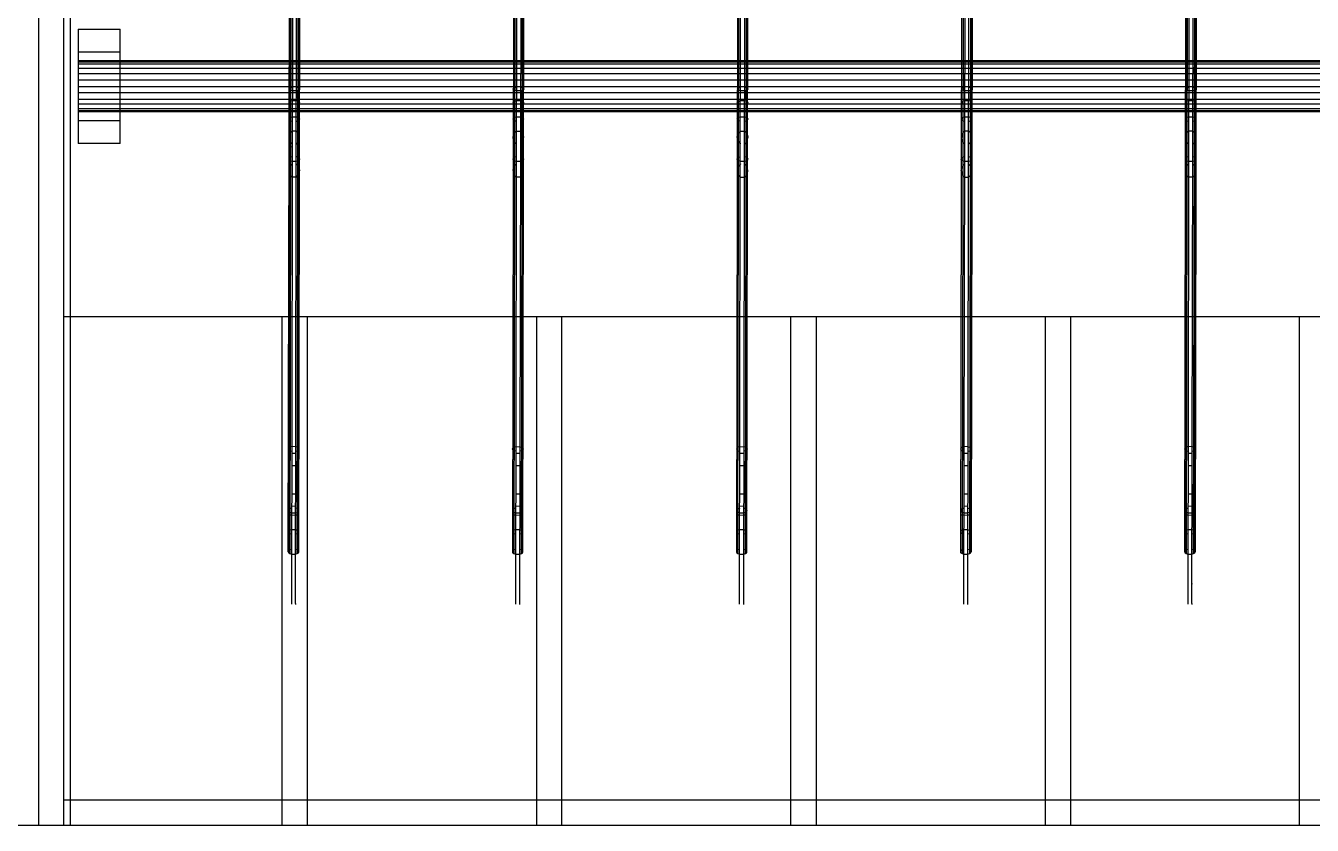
# Model space of a CAD drawing. Header units: inches. Extents: x 0 to 54693, y 0 to 31146.
# Drawn here: x 49649 to 50154, y 17643 to 17958 of the extents above; entities that cross this region are included whole.
import ezdxf

# ---------------------------------------------------------------- set-up
doc = ezdxf.new("R2010")
doc.units = ezdxf.units.IN
doc.header["$MEASUREMENT"] = 0
doc.layers.add('Added', color=3, linetype='Continuous')

msp = doc.modelspace()

# ---------------------------------------------------------------- linework, layer by layer
at = {"layer": 'Added', "linetype": 'Continuous', "lineweight": -2, "ltscale": 0.18}
for p, q in [((49653.53, 18243.35), (49653.53, 17643.35)), ((49663.53, 17643.35), (49663.53, 18243.35)), ((49665.94, 18224.35), (49665.94, 17643.35)), ((49753.71, 18140.19), (49752.94, 17730.21)), ((49754.58, 17730.5), (49755.35, 18139.88)), ((49841.79, 18140.19), (49841.03, 17730.21)), ((49843.44, 18140.18), (49842.67, 17730.2)), ((49929.11, 17730.21), (49929.88, 18140.19)), ((49930.76, 17730.2), (49931.53, 18140.18)), ((50017.97, 18140.19), (50017.2, 17730.21)), ((50018.85, 17730.2), (50019.62, 18140.18)), ((50106.06, 18140.19), (50105.29, 17730.21)), ((50106.94, 17730.5), (50107.7, 18140.18)), ((49751.74, 17750.87), (49752.43, 18114.77)), ((49752.58, 18115.08), (49751.89, 17750.48)), ((49753.01, 18115.36), (49752.32, 17750.14)), ((49755.27, 17750.13), (49755.96, 18115.34)), ((49755.7, 17750.46), (49756.39, 18115.06)), ((49755.86, 17750.85), (49756.54, 18114.75)), ((49840.51, 18114.77), (49839.83, 17750.87)), ((49839.98, 17750.48), (49840.66, 18115.08)), ((49841.09, 18115.36), (49840.41, 17750.14)), ((49843.36, 17750.13), (49844.05, 18115.34)), ((49843.79, 17750.46), (49844.48, 18115.06)), ((49843.94, 17750.85), (49844.63, 18114.75)), ((49928.6, 18114.77), (49927.92, 17750.87)), ((49928.75, 18115.08), (49928.07, 17750.48)), ((49928.5, 17750.14), (49929.18, 18115.36)), ((49931.45, 17750.13), (49932.14, 18115.34)), ((49932.56, 18115.06), (49931.88, 17750.46)), ((49932.03, 17750.85), (49932.71, 18114.75)), ((50016.69, 18114.77), (50016.01, 17750.87)), ((50016.16, 17750.48), (50016.84, 18115.08)), ((50017.27, 18115.36), (50016.59, 17750.14)), ((50020.22, 18115.34), (50019.54, 17750.13)), ((50019.97, 17750.46), (50020.65, 18115.06)), ((50020.8, 18114.75), (50020.12, 17750.85)), ((50104.1, 17750.87), (50104.78, 18114.77)), ((50104.24, 17750.48), (50104.93, 18115.08)), ((50105.36, 18115.36), (50104.67, 17750.14)), ((50107.63, 17750.13), (50108.31, 18115.34)), ((50108.06, 17750.46), (50108.74, 18115.06)), ((50108.89, 18114.75), (50108.21, 17750.85)), ((49669.15, 17956.35), (49669.15, 17911.35)), ((49669.15, 17956.35), (49685.6, 17956.35)), ((49685.6, 17911.35), (49685.6, 17956.35)), ((49669.15, 17947.35), (49685.6, 17947.35)), ((50623.29, 17943.85), (49669.15, 17943.85)), ((49669.15, 17943.51), (50623.29, 17943.51)), ((50623.29, 17942.51), (49669.15, 17942.51)), ((50623.29, 17940.92), (49669.15, 17940.92)), ((49669.15, 17938.85), (50623.29, 17938.85)), ((49669.15, 17936.44), (50623.29, 17936.44)), ((49669.15, 17933.85), (50623.29, 17933.85)), ((49752.23, 17933.11), (49752.66, 17933.37)), ((49752.66, 17933.37), (49753.32, 17933.56)), ((49754.96, 17933.55), (49755.62, 17933.36)), ((49755.62, 17933.36), (49756.05, 17933.09)), ((49840.32, 17933.11), (49840.75, 17933.37)), ((49840.75, 17933.37), (49841.41, 17933.56)), ((49843.05, 17933.55), (49843.71, 17933.36)), ((49843.71, 17933.36), (49844.14, 17933.09)), ((49928.41, 17933.11), (49928.84, 17933.37)), ((49928.84, 17933.37), (49929.5, 17933.56)), ((49931.14, 17933.55), (49931.79, 17933.36)), ((49931.79, 17933.36), (49932.22, 17933.09)), ((50016.5, 17933.11), (50016.93, 17933.37)), ((50016.93, 17933.37), (50017.58, 17933.56)), ((50019.23, 17933.55), (50019.88, 17933.36)), ((50019.88, 17933.36), (50020.31, 17933.09)), ((50104.59, 17933.11), (50105.02, 17933.37)), ((50105.02, 17933.37), (50105.67, 17933.56)), ((50107.32, 17933.55), (50107.97, 17933.36)), ((50107.97, 17933.36), (50108.4, 17933.09)), ((50623.29, 17931.26), (49669.15, 17931.26)), ((49669.15, 17928.85), (50623.29, 17928.85)), ((49752.08, 17932.81), (49752.23, 17933.11)), ((49752.23, 17932.51), (49752.08, 17932.81)), ((49752.66, 17932.25), (49752.23, 17932.51)), ((49753.32, 17932.05), (49752.66, 17932.25)), ((49754.96, 17932.04), (49753.32, 17932.05)), ((49755.62, 17932.23), (49754.96, 17932.04)), ((49756.05, 17932.49), (49755.62, 17932.23)), ((49756.05, 17933.09), (49756.2, 17932.79)), ((49756.2, 17932.79), (49756.05, 17932.49)), ((49840.17, 17932.81), (49840.32, 17933.11)), ((49840.32, 17932.51), (49840.17, 17932.81)), ((49840.75, 17932.25), (49840.32, 17932.51)), ((49841.4, 17932.05), (49840.75, 17932.25)), ((49843.05, 17932.04), (49841.4, 17932.05)), ((49843.7, 17932.23), (49843.05, 17932.04)), ((49844.13, 17932.49), (49843.7, 17932.23)), ((49844.28, 17932.79), (49844.13, 17932.49)), ((49844.14, 17933.09), (49844.28, 17932.79)), ((49928.26, 17932.81), (49928.41, 17933.11)), ((49928.41, 17932.51), (49928.26, 17932.81)), ((49928.84, 17932.25), (49928.41, 17932.51)), ((49929.49, 17932.05), (49928.84, 17932.25)), ((49931.14, 17932.04), (49929.49, 17932.05)), ((49931.79, 17932.23), (49931.14, 17932.04)), ((49932.22, 17932.49), (49931.79, 17932.23)), ((49932.22, 17933.09), (49932.37, 17932.79)), ((49932.37, 17932.79), (49932.22, 17932.49)), ((50016.35, 17932.81), (50016.5, 17933.11)), ((50016.5, 17932.51), (50016.35, 17932.81)), ((50016.93, 17932.25), (50016.5, 17932.51)), ((50017.58, 17932.05), (50016.93, 17932.25)), ((50019.23, 17932.04), (50017.58, 17932.05)), ((50019.88, 17932.23), (50019.23, 17932.04)), ((50020.31, 17932.49), (50019.88, 17932.23)), ((50020.31, 17933.09), (50020.46, 17932.79)), ((50020.46, 17932.79), (50020.31, 17932.49)), ((50104.44, 17932.81), (50104.59, 17933.11)), ((50104.59, 17932.51), (50104.44, 17932.81)), ((50105.01, 17932.25), (50104.59, 17932.51)), ((50105.67, 17932.05), (50105.01, 17932.25)), ((50107.31, 17932.04), (50105.67, 17932.05)), ((50107.97, 17932.23), (50107.31, 17932.04)), ((50108.4, 17932.49), (50107.97, 17932.23)), ((50108.4, 17933.09), (50108.55, 17932.79)), ((50108.55, 17932.79), (50108.4, 17932.49)), ((50623.29, 17926.78), (49669.15, 17926.78)), ((49669.15, 17925.19), (50623.29, 17925.19)), ((50623.29, 17924.19), (49669.15, 17924.19)), ((50623.29, 17923.85), (49669.15, 17923.85)), ((49752.07, 17927.48), (49752.22, 17927.79)), ((49752.22, 17927.16), (49752.07, 17927.48)), ((49752.22, 17927.79), (49752.65, 17928.07)), ((49752.65, 17926.88), (49752.22, 17927.16)), ((49752.65, 17928.07), (49753.31, 17928.26)), ((49753.31, 17926.67), (49752.65, 17926.88)), ((49753.31, 17928.26), (49754.95, 17928.26)), ((49754.95, 17928.26), (49755.61, 17928.05)), ((49755.61, 17926.86), (49754.95, 17926.66)), ((49755.61, 17928.05), (49756.04, 17927.77)), ((49756.04, 17927.14), (49755.61, 17926.86)), ((49756.04, 17927.77), (49756.19, 17927.45)), ((49756.19, 17927.45), (49756.04, 17927.14)), ((49840.16, 17927.48), (49840.31, 17927.79)), ((49840.31, 17927.16), (49840.16, 17927.48)), ((49840.31, 17927.79), (49840.74, 17928.07)), ((49840.74, 17926.88), (49840.31, 17927.16)), ((49840.74, 17928.07), (49841.4, 17928.26)), ((49841.39, 17926.67), (49840.74, 17926.88)), ((49841.4, 17928.26), (49843.04, 17928.26)), ((49843.04, 17928.26), (49843.7, 17928.05)), ((49843.69, 17926.86), (49843.04, 17926.66)), ((49844.12, 17927.14), (49843.69, 17926.86)), ((49843.7, 17928.05), (49844.13, 17927.77)), ((49844.27, 17927.45), (49844.12, 17927.14)), ((49844.13, 17927.77), (49844.27, 17927.45)), ((49928.25, 17927.48), (49928.4, 17927.79)), ((49928.4, 17927.16), (49928.25, 17927.48)), ((49928.4, 17927.79), (49928.83, 17928.07)), ((49928.83, 17926.88), (49928.4, 17927.16)), ((49928.83, 17928.07), (49929.49, 17928.26)), ((49929.48, 17926.67), (49928.83, 17926.88)), ((49929.49, 17928.26), (49931.13, 17928.26)), ((49931.13, 17928.26), (49931.78, 17928.05)), ((49931.78, 17926.86), (49931.13, 17926.66)), ((49931.78, 17928.05), (49932.21, 17927.77)), ((49932.21, 17927.14), (49931.78, 17926.86)), ((49932.21, 17927.77), (49932.36, 17927.45)), ((49932.36, 17927.45), (49932.21, 17927.14)), ((50016.34, 17927.48), (50016.49, 17927.79)), ((50016.49, 17927.16), (50016.34, 17927.48)), ((50016.49, 17927.79), (50016.92, 17928.07)), ((50016.92, 17926.88), (50016.49, 17927.16)), ((50016.92, 17928.07), (50017.57, 17928.26)), ((50017.57, 17926.67), (50016.92, 17926.88)), ((50017.57, 17928.26), (50019.22, 17928.26)), ((50019.22, 17928.26), (50019.87, 17928.05)), ((50019.87, 17926.86), (50019.22, 17926.66)), ((50019.87, 17928.05), (50020.3, 17927.77)), ((50020.3, 17927.14), (50019.87, 17926.86)), ((50020.3, 17927.77), (50020.45, 17927.45)), ((50020.45, 17927.45), (50020.3, 17927.14)), ((50104.43, 17927.48), (50104.58, 17927.79)), ((50104.58, 17927.16), (50104.43, 17927.48)), ((50104.58, 17927.79), (50105.01, 17928.07)), ((50105, 17926.88), (50104.58, 17927.16)), ((50105.66, 17926.67), (50105, 17926.88)), ((50105.01, 17928.07), (50105.66, 17928.26)), ((50105.66, 17928.26), (50107.31, 17928.26)), ((50107.96, 17926.86), (50107.3, 17926.66)), ((50107.31, 17928.26), (50107.96, 17928.05)), ((50107.96, 17928.05), (50108.39, 17927.77)), ((50108.39, 17927.14), (50107.96, 17926.86)), ((50108.39, 17927.77), (50108.54, 17927.45)), ((50108.54, 17927.45), (50108.39, 17927.14)), ((49685.6, 17920.35), (49669.15, 17920.35)), ((49752.06, 17921), (49752.21, 17921.36)), ((49752.21, 17920.64), (49752.06, 17921)), ((49752.21, 17921.36), (49752.64, 17921.68)), ((49752.64, 17920.32), (49752.21, 17920.64)), ((49752.64, 17921.68), (49753.3, 17921.9)), ((49753.29, 17920.09), (49752.64, 17920.32)), ((49753.3, 17921.9), (49754.94, 17921.89)), ((49754.94, 17921.89), (49755.6, 17921.66)), ((49755.59, 17920.31), (49754.94, 17920.08)), ((49756.02, 17920.62), (49755.59, 17920.31)), ((49755.6, 17921.66), (49756.03, 17921.34)), ((49756.17, 17920.98), (49756.02, 17920.62)), ((49756.03, 17921.34), (49756.17, 17920.98)), ((49840.15, 17921), (49840.3, 17921.36)), ((49840.3, 17920.64), (49840.15, 17921)), ((49840.3, 17921.36), (49840.73, 17921.68)), ((49840.73, 17920.32), (49840.3, 17920.64)), ((49840.73, 17921.68), (49841.39, 17921.9)), ((49841.38, 17920.09), (49840.73, 17920.32)), ((49841.39, 17921.9), (49843.03, 17921.89)), ((49843.03, 17921.89), (49843.68, 17921.66)), ((49843.68, 17920.31), (49843.03, 17920.08)), ((49843.68, 17921.66), (49844.11, 17921.34)), ((49844.11, 17920.62), (49843.68, 17920.31)), ((49844.11, 17921.34), (49844.26, 17920.98)), ((49844.26, 17920.98), (49844.11, 17920.62)), ((49928.24, 17921), (49928.39, 17921.36)), ((49928.39, 17920.64), (49928.24, 17921)), ((49928.39, 17921.36), (49928.82, 17921.68)), ((49928.82, 17920.32), (49928.39, 17920.64)), ((49928.82, 17921.68), (49929.47, 17921.9)), ((49929.47, 17920.09), (49928.82, 17920.32)), ((49929.47, 17921.9), (49931.12, 17921.89)), ((49931.12, 17921.89), (49931.77, 17921.66)), ((49931.77, 17920.31), (49931.12, 17920.08)), ((49931.77, 17921.66), (49932.2, 17921.34)), ((49932.2, 17920.62), (49931.77, 17920.31)), ((49932.2, 17921.34), (49932.35, 17920.98)), ((49932.35, 17920.98), (49932.2, 17920.62)), ((50016.33, 17921), (50016.48, 17921.36)), ((50016.48, 17920.64), (50016.33, 17921)), ((50016.48, 17921.36), (50016.91, 17921.68)), ((50016.9, 17920.32), (50016.48, 17920.64)), ((50017.56, 17920.09), (50016.9, 17920.32)), ((50016.91, 17921.68), (50017.56, 17921.9)), ((50017.56, 17921.9), (50019.21, 17921.89)), ((50019.86, 17920.31), (50019.2, 17920.08)), ((50019.21, 17921.89), (50019.86, 17921.66)), ((50019.86, 17921.66), (50020.29, 17921.34)), ((50020.29, 17920.62), (50019.86, 17920.31)), ((50020.29, 17921.34), (50020.44, 17920.98)), ((50020.44, 17920.98), (50020.29, 17920.62)), ((50104.41, 17921), (50104.56, 17921.36)), ((50104.56, 17920.64), (50104.41, 17921)), ((50104.56, 17921.36), (50104.99, 17921.68)), ((50104.99, 17920.32), (50104.56, 17920.64)), ((50104.99, 17921.68), (50105.65, 17921.9)), ((50105.65, 17920.09), (50104.99, 17920.32)), ((50105.65, 17921.9), (50107.29, 17921.89)), ((50107.29, 17921.89), (50107.95, 17921.66)), ((50107.95, 17920.31), (50107.29, 17920.08)), ((50107.95, 17921.66), (50108.38, 17921.34)), ((50108.38, 17920.62), (50107.95, 17920.31)), ((50108.38, 17921.34), (50108.53, 17920.98)), ((50108.53, 17920.98), (50108.38, 17920.62)), ((49752.05, 17913.71), (49752.2, 17914.71)), ((49752.2, 17912.71), (49752.05, 17913.71)), ((49752.63, 17915.57), (49752.2, 17914.71)), ((49753.29, 17916.2), (49752.63, 17915.57)), ((49754.93, 17916.19), (49753.29, 17916.2)), ((49755.58, 17915.56), (49754.93, 17916.19)), ((49756.01, 17914.69), (49755.58, 17915.56)), ((49756.16, 17913.69), (49756.01, 17914.69)), ((49756.01, 17912.69), (49756.16, 17913.69)), ((49840.14, 17913.71), (49840.29, 17914.71)), ((49840.28, 17912.71), (49840.14, 17913.71)), ((49840.72, 17915.57), (49840.29, 17914.71)), ((49841.37, 17916.2), (49840.72, 17915.57)), ((49841.37, 17916.2), (49843.02, 17916.19)), ((49843.67, 17915.56), (49843.02, 17916.19)), ((49844.1, 17914.69), (49843.67, 17915.56)), ((49844.1, 17914.69), (49844.25, 17913.69)), ((49844.1, 17912.69), (49844.25, 17913.69)), ((49928.22, 17913.71), (49928.38, 17914.71)), ((49928.22, 17913.71), (49928.37, 17912.71)), ((49928.38, 17914.71), (49928.81, 17915.57)), ((49929.46, 17916.2), (49928.81, 17915.57)), ((49929.46, 17916.2), (49931.11, 17916.19)), ((49931.11, 17916.19), (49931.76, 17915.56)), ((49931.76, 17915.56), (49932.19, 17914.69)), ((49932.19, 17914.69), (49932.34, 17913.69)), ((49932.19, 17912.69), (49932.34, 17913.69)), ((50016.46, 17914.71), (50016.31, 17913.71)), ((50016.46, 17912.71), (50016.31, 17913.71)), ((50016.9, 17915.57), (50016.46, 17914.71)), ((50017.55, 17916.2), (50016.9, 17915.57)), ((50019.2, 17916.19), (50017.55, 17916.2)), ((50019.85, 17915.56), (50019.2, 17916.19)), ((50019.85, 17915.56), (50020.28, 17914.69)), ((50020.27, 17912.69), (50020.42, 17913.69)), ((50020.42, 17913.69), (50020.28, 17914.69)), ((50104.4, 17913.71), (50104.55, 17914.71)), ((50104.4, 17913.71), (50104.55, 17912.71)), ((50104.55, 17914.71), (50104.98, 17915.57)), ((50104.98, 17915.57), (50105.64, 17916.2)), ((50107.28, 17916.19), (50105.64, 17916.2)), ((50107.94, 17915.56), (50107.28, 17916.19)), ((50107.94, 17915.56), (50108.37, 17914.69)), ((50108.36, 17912.69), (50108.51, 17913.69)), ((50108.37, 17914.69), (50108.51, 17913.69)), ((49685.6, 17911.35), (49669.15, 17911.35)), ((49752.62, 17911.84), (49752.2, 17912.71)), ((49752.62, 17911.84), (49753.28, 17911.2)), ((49753.28, 17911.2), (49753.28, 17911.46)), ((49753.28, 17910), (49753.28, 17910.19)), ((49754.92, 17911.19), (49755.58, 17911.82)), ((49755.58, 17911.82), (49754.92, 17911.19)), ((49755.58, 17911.82), (49756.01, 17912.69)), ((49840.28, 17912.71), (49840.71, 17911.84)), ((49841.37, 17911.2), (49840.71, 17911.84)), ((49843.67, 17911.82), (49843.01, 17911.19)), ((49843.67, 17911.82), (49844.1, 17912.69)), ((49844.1, 17912.69), (49843.67, 17911.82)), ((49928.37, 17912.71), (49928.8, 17911.84)), ((49928.8, 17911.84), (49929.45, 17911.2)), ((49929.45, 17911.2), (49929.45, 17911.46)), ((49931.1, 17911.19), (49931.75, 17911.82)), ((49931.75, 17911.82), (49932.19, 17912.69)), ((50016.89, 17911.84), (50016.46, 17912.71)), ((50017.54, 17911.2), (50016.89, 17911.84)), ((50017.54, 17911.2), (50017.54, 17911.46)), ((50019.19, 17911.19), (50019.84, 17911.82)), ((50020.27, 17912.69), (50019.84, 17911.82)), ((50104.55, 17912.71), (50104.98, 17911.84)), ((50104.98, 17911.84), (50105.63, 17911.2)), ((50105.63, 17911.4), (50105.63, 17911.2)), ((50107.27, 17911.19), (50107.93, 17911.82)), ((50108.36, 17912.69), (50107.93, 17911.82)), ((49752.03, 17905.27), (49752.18, 17905.68)), ((49752.18, 17904.86), (49752.03, 17905.27)), ((49752.18, 17905.68), (49752.61, 17906.03)), ((49752.61, 17904.51), (49752.18, 17904.86)), ((49752.61, 17906.03), (49753.27, 17906.29)), ((49753.26, 17904.25), (49752.61, 17904.51)), ((49753.26, 17903.2), (49752.61, 17902.57)), ((49754.91, 17904.24), (49753.26, 17904.25)), ((49753.26, 17903.37), (49753.26, 17903.2)), ((49754.91, 17906.28), (49755.57, 17906.02)), ((49755.56, 17904.49), (49754.91, 17904.24)), ((49754.91, 17903.19), (49755.56, 17902.56)), ((49755.99, 17904.84), (49755.56, 17904.49)), ((49755.57, 17906.02), (49756, 17905.66)), ((49756.14, 17905.25), (49755.99, 17904.84)), ((49756, 17905.66), (49756.14, 17905.25)), ((49840.12, 17905.27), (49840.27, 17905.68)), ((49840.27, 17904.86), (49840.12, 17905.27)), ((49840.27, 17905.68), (49840.7, 17906.03)), ((49840.7, 17904.51), (49840.27, 17904.86)), ((49840.69, 17902.57), (49841.35, 17903.2)), ((49840.7, 17906.03), (49841.36, 17906.29)), ((49841.35, 17904.25), (49840.7, 17904.51)), ((49843, 17904.24), (49841.35, 17904.25)), ((49843, 17906.28), (49843.65, 17906.02)), ((49843.65, 17904.49), (49843, 17904.24)), ((49843, 17903.19), (49843.65, 17902.56)), ((49843.65, 17906.02), (49844.08, 17905.66)), ((49844.08, 17904.84), (49843.65, 17904.49)), ((49844.08, 17905.66), (49844.23, 17905.25)), ((49844.23, 17905.25), (49844.08, 17904.84)), ((49928.21, 17905.27), (49928.36, 17905.68)), ((49928.36, 17904.86), (49928.21, 17905.27)), ((49928.36, 17905.68), (49928.79, 17906.03)), ((49928.79, 17904.51), (49928.36, 17904.86)), ((49928.78, 17902.57), (49929.44, 17903.2)), ((49928.79, 17906.03), (49929.44, 17906.29)), ((49929.44, 17904.25), (49928.79, 17904.51)), ((49931.09, 17904.24), (49929.44, 17904.25)), ((49929.44, 17903.37), (49929.44, 17903.2)), ((49931.74, 17902.56), (49931.08, 17903.19)), ((49931.09, 17906.28), (49931.74, 17906.02)), ((49931.74, 17904.49), (49931.09, 17904.24)), ((49931.74, 17906.02), (49932.17, 17905.66)), ((49932.17, 17904.84), (49931.74, 17904.49)), ((49932.17, 17905.66), (49932.32, 17905.25)), ((49932.32, 17905.25), (49932.17, 17904.84)), ((50016.3, 17905.27), (50016.45, 17905.68)), ((50016.45, 17904.86), (50016.3, 17905.27)), ((50016.45, 17905.68), (50016.88, 17906.03)), ((50016.87, 17904.51), (50016.45, 17904.86)), ((50017.53, 17904.25), (50016.87, 17904.51)), ((50016.87, 17902.57), (50017.53, 17903.2)), ((50016.88, 17906.03), (50017.53, 17906.29)), ((50019.17, 17904.24), (50017.53, 17904.25)), ((50017.53, 17903.37), (50017.53, 17903.2)), ((50019.83, 17904.49), (50019.17, 17904.24)), ((50019.82, 17902.56), (50019.17, 17903.19)), ((50019.18, 17906.28), (50019.83, 17906.02)), ((50019.83, 17906.02), (50020.26, 17905.66)), ((50020.26, 17904.84), (50019.83, 17904.49)), ((50020.26, 17905.66), (50020.41, 17905.25)), ((50020.41, 17905.25), (50020.26, 17904.84)), ((50104.39, 17905.27), (50104.54, 17905.68)), ((50104.53, 17904.86), (50104.39, 17905.27)), ((50104.96, 17904.51), (50104.53, 17904.86)), ((50104.54, 17905.68), (50104.97, 17906.03)), ((50105.62, 17904.25), (50104.96, 17904.51)), ((50104.96, 17902.57), (50105.61, 17903.2)), ((50104.97, 17906.03), (50105.62, 17906.29)), ((50107.26, 17904.24), (50105.62, 17904.25)), ((50107.92, 17904.49), (50107.26, 17904.24)), ((50107.26, 17903.19), (50107.26, 17903.36)), ((50107.91, 17902.56), (50107.26, 17903.19)), ((50107.27, 17906.28), (50107.92, 17906.02)), ((50107.92, 17906.02), (50108.35, 17905.66)), ((50108.35, 17904.84), (50107.92, 17904.49)), ((50108.35, 17905.66), (50108.5, 17905.25)), ((50108.5, 17905.25), (50108.35, 17904.84)), ((49752.02, 17900.71), (49752.18, 17901.71)), ((49752.02, 17900.71), (49752.17, 17899.71)), ((49752.6, 17898.84), (49752.17, 17899.71)), ((49752.61, 17902.57), (49752.18, 17901.71)), ((49753.25, 17898.2), (49752.6, 17898.84)), ((49754.9, 17898.19), (49753.25, 17898.2)), ((49754.9, 17898.19), (49755.55, 17898.82)), ((49755.98, 17899.69), (49755.55, 17898.82)), ((49755.99, 17901.69), (49755.56, 17902.56)), ((49755.98, 17899.69), (49756.14, 17900.69)), ((49755.99, 17901.69), (49756.14, 17900.69)), ((49840.11, 17900.71), (49840.26, 17901.71)), ((49840.11, 17900.71), (49840.26, 17899.71)), ((49840.69, 17902.57), (49840.26, 17901.71)), ((49840.69, 17898.84), (49840.26, 17899.71)), ((49840.69, 17898.84), (49841.34, 17898.2)), ((49842.99, 17898.19), (49841.34, 17898.2)), ((49843.64, 17898.82), (49842.99, 17898.19)), ((49844.07, 17899.69), (49843.64, 17898.82)), ((49843.64, 17898.82), (49844.07, 17899.69)), ((49844.08, 17901.69), (49843.65, 17902.56)), ((49844.07, 17899.69), (49844.22, 17900.69)), ((49844.22, 17900.69), (49844.08, 17901.69)), ((49928.35, 17901.71), (49928.2, 17900.71)), ((49928.2, 17900.71), (49928.35, 17899.71)), ((49928.78, 17902.57), (49928.35, 17901.71)), ((49928.78, 17898.84), (49928.35, 17899.71)), ((49928.78, 17898.84), (49929.43, 17898.2)), ((49929.43, 17898.2), (49931.07, 17898.19)), ((49931.07, 17898.19), (49931.73, 17898.82)), ((49932.16, 17899.69), (49931.73, 17898.82)), ((49931.73, 17898.82), (49932.16, 17899.69)), ((49931.74, 17902.56), (49932.16, 17901.69)), ((49932.16, 17901.69), (49932.31, 17900.69)), ((49932.31, 17900.69), (49932.16, 17899.69)), ((50016.29, 17900.71), (50016.44, 17901.71)), ((50016.29, 17900.71), (50016.44, 17899.71)), ((50016.87, 17902.57), (50016.44, 17901.71)), ((50016.86, 17898.84), (50016.44, 17899.71)), ((50017.52, 17898.2), (50016.86, 17898.84)), ((50017.52, 17898.2), (50019.16, 17898.19)), ((50019.16, 17898.19), (50019.82, 17898.82)), ((50020.25, 17901.69), (50019.82, 17902.56)), ((50019.82, 17898.82), (50020.25, 17899.69)), ((50020.25, 17901.69), (50020.4, 17900.69)), ((50020.25, 17899.69), (50020.4, 17900.69)), ((50104.53, 17901.71), (50104.38, 17900.71)), ((50104.38, 17900.71), (50104.52, 17899.71)), ((50104.95, 17898.84), (50104.52, 17899.71)), ((50104.53, 17901.71), (50104.96, 17902.57)), ((50104.95, 17898.84), (50105.61, 17898.2)), ((50107.25, 17898.19), (50105.61, 17898.2)), ((50107.91, 17898.82), (50107.25, 17898.19)), ((50108.34, 17901.69), (50107.91, 17902.56)), ((50108.34, 17899.69), (50107.91, 17898.82)), ((50108.49, 17900.69), (50108.34, 17901.69)), ((50108.49, 17900.69), (50108.34, 17899.69)), ((49663.53, 17843.35), (50643.23, 17843.35)), ((49749.26, 17843.35), (49749.26, 17643.35)), ((49759.26, 17643.35), (49759.26, 17843.35)), ((49849.26, 17843.35), (49849.26, 17643.35)), ((49859.26, 17643.35), (49859.26, 17843.35)), ((49949.26, 17643.35), (49949.26, 17843.35)), ((49959.26, 17843.35), (49959.26, 17643.35)), ((50049.26, 17843.35), (50049.26, 17643.35)), ((50059.26, 17843.35), (50059.26, 17643.35)), ((50149.26, 17643.35), (50149.26, 17843.35)), ((49751.97, 17791.66), (49752.4, 17791.98)), ((49753.05, 17792.2), (49752.4, 17791.98)), ((49754.7, 17792.19), (49753.05, 17792.2)), ((49755.35, 17791.96), (49754.7, 17792.19)), ((49755.35, 17791.96), (49755.78, 17791.64)), ((49840.49, 17791.98), (49840.06, 17791.66)), ((49840.49, 17791.98), (49841.14, 17792.2)), ((49841.14, 17792.2), (49842.79, 17792.19)), ((49842.79, 17792.19), (49843.44, 17791.96)), ((49843.44, 17791.96), (49843.87, 17791.64)), ((49928.15, 17791.66), (49928.58, 17791.98)), ((49929.23, 17792.2), (49928.58, 17791.98)), ((49929.23, 17792.2), (49930.88, 17792.19)), ((49931.53, 17791.96), (49930.88, 17792.19)), ((49931.96, 17791.64), (49931.53, 17791.96)), ((50016.23, 17791.66), (50016.66, 17791.98)), ((50017.32, 17792.2), (50016.66, 17791.98)), ((50018.96, 17792.19), (50017.32, 17792.2)), ((50018.96, 17792.19), (50019.62, 17791.96)), ((50020.05, 17791.64), (50019.62, 17791.96)), ((50104.32, 17791.66), (50104.75, 17791.98)), ((50105.41, 17792.2), (50104.75, 17791.98)), ((50107.05, 17792.19), (50105.41, 17792.2)), ((50107.71, 17791.96), (50107.05, 17792.19)), ((50108.13, 17791.64), (50107.71, 17791.96)), ((49751.82, 17791.3), (49751.97, 17791.66)), ((49751.97, 17791.66), (49751.82, 17791.3)), ((49751.82, 17791.3), (49751.97, 17790.94)), ((49752.4, 17790.62), (49751.97, 17790.94)), ((49752.4, 17790.62), (49753.05, 17790.39)), ((49753.05, 17789.67), (49754.69, 17789.66)), ((49754.7, 17790.38), (49755.35, 17790.61)), ((49755.35, 17790.61), (49755.78, 17790.92)), ((49755.93, 17791.28), (49755.78, 17791.64)), ((49755.93, 17791.28), (49755.78, 17790.92)), ((49755.78, 17790.92), (49755.93, 17791.28)), ((49839.91, 17791.3), (49840.06, 17791.66)), ((49840.06, 17790.94), (49839.91, 17791.3)), ((49840.06, 17790.94), (49840.48, 17790.62)), ((49841.14, 17790.39), (49840.48, 17790.62)), ((49841.14, 17789.67), (49842.78, 17789.66)), ((49843.44, 17790.61), (49842.78, 17790.38)), ((49843.87, 17790.92), (49843.44, 17790.61)), ((49844.02, 17791.28), (49843.87, 17791.64)), ((49844.02, 17791.28), (49843.87, 17790.92)), ((49843.87, 17790.92), (49844.02, 17791.28)), ((49928, 17791.3), (49928.15, 17791.66)), ((49928.14, 17790.94), (49928, 17791.3)), ((49928.57, 17790.62), (49928.14, 17790.94)), ((49928.57, 17790.62), (49929.23, 17790.39)), ((49929.23, 17789.67), (49930.87, 17789.66)), ((49931.53, 17790.61), (49930.87, 17790.38)), ((49931.53, 17790.61), (49931.96, 17790.92)), ((49931.96, 17791.64), (49932.11, 17791.28)), ((49932.11, 17791.28), (49931.96, 17790.92)), ((50016.08, 17791.3), (50016.23, 17791.66)), ((50016.23, 17790.94), (50016.08, 17791.3)), ((50016.66, 17790.62), (50016.23, 17790.94)), ((50016.66, 17790.62), (50017.32, 17790.39)), ((50017.31, 17789.67), (50018.96, 17789.66)), ((50018.96, 17790.38), (50019.61, 17790.61)), ((50020.05, 17790.92), (50019.61, 17790.61)), ((50020.2, 17791.28), (50020.05, 17791.64)), ((50020.2, 17791.28), (50020.05, 17790.92)), ((50020.05, 17790.92), (50020.2, 17791.28)), ((50104.17, 17791.3), (50104.32, 17791.66)), ((50104.32, 17791.66), (50104.17, 17791.3)), ((50104.32, 17790.94), (50104.17, 17791.3)), ((50104.32, 17790.94), (50104.75, 17790.62)), ((50104.75, 17790.62), (50105.4, 17790.39)), ((50105.4, 17789.67), (50107.05, 17789.66)), ((50107.05, 17790.38), (50107.7, 17790.61)), ((50108.13, 17790.92), (50107.7, 17790.61)), ((50108.13, 17791.64), (50108.28, 17791.28)), ((50108.13, 17790.92), (50108.28, 17791.28)), ((49754.68, 17784.69), (49753.04, 17784.7)), ((49842.77, 17784.69), (49841.13, 17784.7)), ((49930.86, 17784.69), (49929.22, 17784.7)), ((50018.95, 17784.69), (50017.3, 17784.7)), ((50107.04, 17784.69), (50105.39, 17784.7)), ((49753.02, 17773.7), (49754.66, 17773.69)), ((49841.11, 17773.7), (49842.75, 17773.69)), ((49929.2, 17773.7), (49930.84, 17773.69)), ((50017.28, 17773.7), (50018.93, 17773.69)), ((50105.37, 17773.7), (50107.02, 17773.69)), ((49751.92, 17767.48), (49751.77, 17767.11)), ((49751.77, 17767.11), (49751.92, 17766.75)), ((49752.35, 17767.79), (49751.92, 17767.48)), ((49751.92, 17766.75), (49752.35, 17766.43)), ((49753.01, 17768.01), (49752.35, 17767.79)), ((49752.35, 17766.43), (49753.01, 17766.2)), ((49754.66, 17768.73), (49753.01, 17768.74)), ((49755.31, 17767.77), (49754.65, 17768)), ((49755.74, 17767.46), (49755.31, 17767.77)), ((49755.31, 17766.42), (49755.74, 17766.73)), ((49755.89, 17767.09), (49755.74, 17767.46)), ((49755.74, 17766.73), (49755.89, 17767.09)), ((49840.01, 17767.48), (49839.86, 17767.11)), ((49839.86, 17767.11), (49840.01, 17766.75)), ((49840.44, 17767.79), (49840.01, 17767.48)), ((49840.01, 17766.75), (49840.44, 17766.43)), ((49841.1, 17768.01), (49840.44, 17767.79)), ((49840.44, 17766.43), (49841.09, 17766.2)), ((49842.74, 17768.73), (49841.1, 17768.74)), ((49843.4, 17767.77), (49842.74, 17768)), ((49843.39, 17766.42), (49843.82, 17766.73)), ((49843.82, 17767.46), (49843.4, 17767.77)), ((49843.97, 17767.09), (49843.82, 17767.46)), ((49843.82, 17766.73), (49843.97, 17767.09)), ((49928.1, 17767.48), (49927.95, 17767.11)), ((49927.95, 17767.11), (49928.1, 17766.75)), ((49928.53, 17767.79), (49928.1, 17767.48)), ((49928.1, 17766.75), (49928.53, 17766.43)), ((49929.19, 17768.01), (49928.53, 17767.79)), ((49928.53, 17766.43), (49929.18, 17766.2)), ((49930.83, 17768.73), (49929.19, 17768.74)), ((49931.48, 17767.77), (49930.83, 17768)), ((49931.91, 17767.46), (49931.48, 17767.77)), ((49931.48, 17766.42), (49931.91, 17766.73)), ((49932.06, 17767.09), (49931.91, 17767.46)), ((49931.91, 17766.73), (49932.06, 17767.09)), ((50016.19, 17767.48), (50016.04, 17767.11)), ((50016.04, 17767.11), (50016.19, 17766.75)), ((50016.62, 17767.79), (50016.19, 17767.48)), ((50016.19, 17766.75), (50016.62, 17766.43)), ((50017.27, 17768.01), (50016.62, 17767.79)), ((50016.62, 17766.43), (50017.27, 17766.2)), ((50018.92, 17768.73), (50017.27, 17768.74)), ((50019.57, 17767.77), (50018.92, 17768)), ((50020, 17767.46), (50019.57, 17767.77)), ((50019.57, 17766.42), (50020, 17766.73)), ((50020.15, 17767.09), (50020, 17767.46)), ((50020, 17766.73), (50020.15, 17767.09)), ((50104.28, 17767.48), (50104.13, 17767.11)), ((50104.13, 17767.11), (50104.27, 17766.75)), ((50104.27, 17766.75), (50104.7, 17766.43)), ((50104.71, 17767.79), (50104.28, 17767.48)), ((50104.7, 17766.43), (50105.36, 17766.2)), ((50105.36, 17768.01), (50104.71, 17767.79)), ((50107.01, 17768.73), (50105.36, 17768.74)), ((50107.66, 17767.77), (50107.01, 17768)), ((50108.09, 17767.46), (50107.66, 17767.77)), ((50107.66, 17766.42), (50108.09, 17766.73)), ((50108.24, 17767.09), (50108.09, 17767.46)), ((50108.09, 17766.73), (50108.24, 17767.09)), ((49751.77, 17765.29), (49751.92, 17765.32)), ((49751.92, 17765.26), (49751.77, 17765.29)), ((49751.92, 17765.32), (49752.35, 17765.35)), ((49752.35, 17765.23), (49751.92, 17765.26)), ((49752.35, 17765.35), (49753, 17765.37)), ((49753, 17765.2), (49752.35, 17765.23)), ((49754.65, 17765.19), (49753, 17765.2)), ((49753.01, 17766.2), (49754.65, 17766.19)), ((49754.65, 17766.19), (49755.31, 17766.42)), ((49754.65, 17765.36), (49755.3, 17765.33)), ((49755.3, 17765.21), (49754.65, 17765.19)), ((49755.3, 17765.33), (49755.73, 17765.3)), ((49755.73, 17765.24), (49755.3, 17765.21)), ((49755.73, 17765.3), (49755.88, 17765.27)), ((49755.88, 17765.27), (49755.73, 17765.24)), ((49839.86, 17765.29), (49840.01, 17765.32)), ((49840.01, 17765.26), (49839.86, 17765.29)), ((49840.01, 17765.32), (49840.44, 17765.35)), ((49840.44, 17765.23), (49840.01, 17765.26)), ((49840.44, 17765.35), (49841.09, 17765.37)), ((49841.09, 17765.2), (49840.44, 17765.23)), ((49841.09, 17766.2), (49842.74, 17766.19)), ((49842.74, 17765.19), (49841.09, 17765.2)), ((49842.74, 17766.19), (49843.39, 17766.42)), ((49842.74, 17765.36), (49843.39, 17765.33)), ((49843.39, 17765.21), (49842.74, 17765.19)), ((49843.39, 17765.33), (49843.82, 17765.3)), ((49843.82, 17765.24), (49843.39, 17765.21)), ((49843.82, 17765.3), (49843.97, 17765.27)), ((49843.97, 17765.27), (49843.82, 17765.24)), ((49927.95, 17765.29), (49928.1, 17765.32)), ((49928.1, 17765.26), (49927.95, 17765.29)), ((49928.1, 17765.32), (49928.53, 17765.35)), ((49928.53, 17765.23), (49928.1, 17765.26)), ((49928.53, 17765.35), (49929.18, 17765.37)), ((49929.18, 17765.2), (49928.53, 17765.23)), ((49929.18, 17766.2), (49930.83, 17766.19)), ((49930.82, 17765.19), (49929.18, 17765.2)), ((49930.82, 17765.36), (49931.48, 17765.33)), ((49931.48, 17765.21), (49930.82, 17765.19)), ((49930.83, 17766.19), (49931.48, 17766.42)), ((49931.48, 17765.33), (49931.91, 17765.3)), ((49931.91, 17765.24), (49931.48, 17765.21)), ((49931.91, 17765.3), (49932.06, 17765.27)), ((49932.06, 17765.27), (49931.91, 17765.24)), ((50016.03, 17765.29), (50016.18, 17765.32)), ((50016.18, 17765.26), (50016.03, 17765.29)), ((50016.18, 17765.32), (50016.61, 17765.35)), ((50016.61, 17765.23), (50016.18, 17765.26)), ((50016.61, 17765.35), (50017.27, 17765.37)), ((50017.27, 17765.2), (50016.61, 17765.23)), ((50017.27, 17766.2), (50018.91, 17766.19)), ((50018.91, 17765.19), (50017.27, 17765.2)), ((50018.91, 17766.19), (50019.57, 17766.42)), ((50018.91, 17765.36), (50019.57, 17765.33)), ((50019.57, 17765.21), (50018.91, 17765.19)), ((50019.57, 17765.33), (50020, 17765.3)), ((50020, 17765.24), (50019.57, 17765.21)), ((50020, 17765.3), (50020.15, 17765.27)), ((50020.15, 17765.27), (50020, 17765.24)), ((50104.12, 17765.29), (50104.27, 17765.32)), ((50104.27, 17765.26), (50104.12, 17765.29)), ((50104.27, 17765.32), (50104.7, 17765.35)), ((50104.7, 17765.23), (50104.27, 17765.26)), ((50104.7, 17765.35), (50105.36, 17765.37)), ((50105.36, 17765.2), (50104.7, 17765.23)), ((50105.36, 17766.2), (50107, 17766.19)), ((50107, 17765.19), (50105.36, 17765.2)), ((50107, 17766.19), (50107.66, 17766.42)), ((50107, 17765.36), (50107.66, 17765.33)), ((50107.66, 17765.21), (50107, 17765.19)), ((50107.66, 17765.33), (50108.09, 17765.3)), ((50108.09, 17765.24), (50107.66, 17765.21)), ((50108.09, 17765.3), (50108.23, 17765.27)), ((50108.23, 17765.27), (50108.09, 17765.24)), ((49751.91, 17759.03), (49751.76, 17758.7)), ((49751.76, 17758.7), (49751.91, 17758.38)), ((49752.34, 17759.31), (49751.91, 17759.03)), ((49751.91, 17758.38), (49752.34, 17758.09)), ((49752.99, 17759.51), (49752.34, 17759.31)), ((49752.34, 17758.09), (49752.99, 17757.88)), ((49754.64, 17759.5), (49752.99, 17759.51)), ((49754.63, 17757.87), (49755.29, 17758.08)), ((49755.29, 17759.29), (49754.64, 17759.5)), ((49755.72, 17759.01), (49755.29, 17759.29)), ((49755.29, 17758.08), (49755.72, 17758.36)), ((49755.87, 17758.68), (49755.72, 17759.01)), ((49755.72, 17758.36), (49755.87, 17758.68)), ((49840, 17759.03), (49839.85, 17758.7)), ((49839.85, 17758.7), (49839.99, 17758.38)), ((49839.99, 17758.38), (49840.42, 17758.09)), ((49840.43, 17759.31), (49840, 17759.03)), ((49840.42, 17758.09), (49841.08, 17757.88)), ((49841.08, 17759.51), (49840.43, 17759.31)), ((49842.73, 17759.5), (49841.08, 17759.51)), ((49842.72, 17757.87), (49843.38, 17758.08)), ((49843.38, 17759.29), (49842.73, 17759.5)), ((49843.81, 17759.01), (49843.38, 17759.29)), ((49843.38, 17758.08), (49843.81, 17758.36)), ((49843.96, 17758.68), (49843.81, 17759.01)), ((49843.81, 17758.36), (49843.96, 17758.68)), ((49928.08, 17759.03), (49927.93, 17758.7)), ((49927.93, 17758.7), (49928.08, 17758.38)), ((49928.51, 17759.31), (49928.08, 17759.03)), ((49928.08, 17758.38), (49928.51, 17758.09)), ((49929.17, 17759.51), (49928.51, 17759.31)), ((49928.51, 17758.09), (49929.17, 17757.88)), ((49930.81, 17759.5), (49929.17, 17759.51)), ((49931.47, 17759.29), (49930.81, 17759.5)), ((49930.81, 17757.87), (49931.47, 17758.08)), ((49931.9, 17759.01), (49931.47, 17759.29)), ((49931.47, 17758.08), (49931.9, 17758.36)), ((49932.05, 17758.68), (49931.9, 17759.01)), ((49931.9, 17758.36), (49932.05, 17758.68)), ((50016.17, 17759.03), (50016.02, 17758.7)), ((50016.02, 17758.7), (50016.17, 17758.38)), ((50016.6, 17759.31), (50016.17, 17759.03)), ((50016.17, 17758.38), (50016.6, 17758.09)), ((50017.26, 17759.51), (50016.6, 17759.31)), ((50016.6, 17758.09), (50017.25, 17757.88)), ((50018.9, 17759.5), (50017.26, 17759.51)), ((50019.56, 17759.29), (50018.9, 17759.5)), ((50018.9, 17757.87), (50019.55, 17758.08)), ((50019.55, 17758.08), (50019.98, 17758.36)), ((50019.99, 17759.01), (50019.56, 17759.29)), ((50019.98, 17758.36), (50020.13, 17758.68)), ((50020.13, 17758.68), (50019.99, 17759.01)), ((50104.26, 17759.03), (50104.11, 17758.7)), ((50104.11, 17758.7), (50104.26, 17758.38)), ((50104.69, 17759.31), (50104.26, 17759.03)), ((50104.26, 17758.38), (50104.69, 17758.09)), ((50105.35, 17759.51), (50104.69, 17759.31)), ((50104.69, 17758.09), (50105.34, 17757.88)), ((50106.99, 17759.5), (50105.35, 17759.51)), ((50107.64, 17759.29), (50106.99, 17759.5)), ((50106.99, 17757.87), (50107.64, 17758.08)), ((50108.07, 17759.01), (50107.64, 17759.29)), ((50107.64, 17758.08), (50108.07, 17758.36)), ((50108.22, 17758.68), (50108.07, 17759.01)), ((50108.07, 17758.36), (50108.22, 17758.68)), ((49752.32, 17751.59), (49751.89, 17751.25)), ((49752.98, 17751.83), (49752.32, 17751.59)), ((49755.28, 17751.57), (49754.62, 17751.82)), ((49755.71, 17751.23), (49755.28, 17751.57)), ((49840.41, 17751.59), (49839.98, 17751.25)), ((49841.07, 17751.83), (49840.41, 17751.59)), ((49843.37, 17751.57), (49842.71, 17751.82)), ((49843.79, 17751.23), (49843.37, 17751.57)), ((49928.5, 17751.59), (49928.07, 17751.25)), ((49929.15, 17751.83), (49928.5, 17751.59)), ((49931.45, 17751.57), (49930.8, 17751.82)), ((49931.88, 17751.23), (49931.45, 17751.57)), ((50016.59, 17751.59), (50016.16, 17751.25)), ((50017.24, 17751.83), (50016.59, 17751.59)), ((50019.54, 17751.57), (50018.89, 17751.82)), ((50019.97, 17751.23), (50019.54, 17751.57)), ((50104.68, 17751.59), (50104.25, 17751.25)), ((50105.33, 17751.83), (50104.68, 17751.59)), ((50107.63, 17751.57), (50106.98, 17751.82)), ((50108.06, 17751.23), (50107.63, 17751.57)), ((49751.89, 17751.25), (49751.74, 17750.87)), ((49751.74, 17750.87), (49751.89, 17750.48)), ((49751.89, 17750.48), (49752.32, 17750.14)), ((49752.32, 17750.14), (49752.97, 17749.89)), ((49752.97, 17749.89), (49754.62, 17749.89)), ((49754.62, 17749.89), (49755.27, 17750.13)), ((49755.27, 17750.13), (49755.7, 17750.46)), ((49755.7, 17750.46), (49755.86, 17750.85)), ((49755.86, 17750.85), (49755.71, 17751.23)), ((49839.98, 17751.25), (49839.83, 17750.87)), ((49839.83, 17750.87), (49839.98, 17750.48)), ((49839.98, 17750.48), (49840.41, 17750.14)), ((49840.41, 17750.14), (49841.06, 17749.89)), ((49841.06, 17749.89), (49842.71, 17749.89)), ((49842.71, 17749.89), (49843.36, 17750.13)), ((49843.36, 17750.13), (49843.79, 17750.46)), ((49843.94, 17750.85), (49843.79, 17751.23)), ((49843.79, 17750.46), (49843.94, 17750.85)), ((49928.07, 17751.25), (49927.92, 17750.87)), ((49927.92, 17750.87), (49928.07, 17750.48)), ((49928.07, 17750.48), (49928.5, 17750.14)), ((49928.5, 17750.14), (49929.15, 17749.89)), ((49929.15, 17749.89), (49930.8, 17749.89)), ((49930.8, 17749.89), (49931.45, 17750.13)), ((49931.45, 17750.13), (49931.88, 17750.46)), ((49932.03, 17750.85), (49931.88, 17751.23)), ((49931.88, 17750.46), (49932.03, 17750.85)), ((50016.16, 17751.25), (50016.01, 17750.87)), ((50016.01, 17750.87), (50016.16, 17750.48)), ((50016.16, 17750.48), (50016.59, 17750.14)), ((50016.59, 17750.14), (50017.24, 17749.89)), ((50017.24, 17749.89), (50018.88, 17749.89)), ((50018.88, 17749.89), (50019.54, 17750.13)), ((50019.54, 17750.13), (50019.97, 17750.46)), ((50020.12, 17750.85), (50019.97, 17751.23)), ((50019.97, 17750.46), (50020.12, 17750.85)), ((50104.25, 17751.25), (50104.1, 17750.87)), ((50104.1, 17750.87), (50104.24, 17750.48)), ((50104.24, 17750.48), (50104.67, 17750.14)), ((50104.67, 17750.14), (50105.33, 17749.89)), ((50105.33, 17749.89), (50106.97, 17749.89)), ((50106.97, 17749.89), (50107.63, 17750.13)), ((50107.63, 17750.13), (50108.06, 17750.46)), ((50108.21, 17750.85), (50108.06, 17751.23)), ((50108.06, 17750.46), (50108.21, 17750.85)), ((50106.95, 17738.41), (50106.95, 17738.18)), ((49754.58, 17730.5), (49754.58, 17730.2)), ((50106.94, 17730.5), (50106.94, 17730.2)), ((49663.53, 17653.35), (50643.23, 17653.35)), ((48653.82, 17643.35), (50653.23, 17643.35))]:
    msp.add_line(p, q, dxfattribs=at)

doc.saveas('drawing.dxf')
